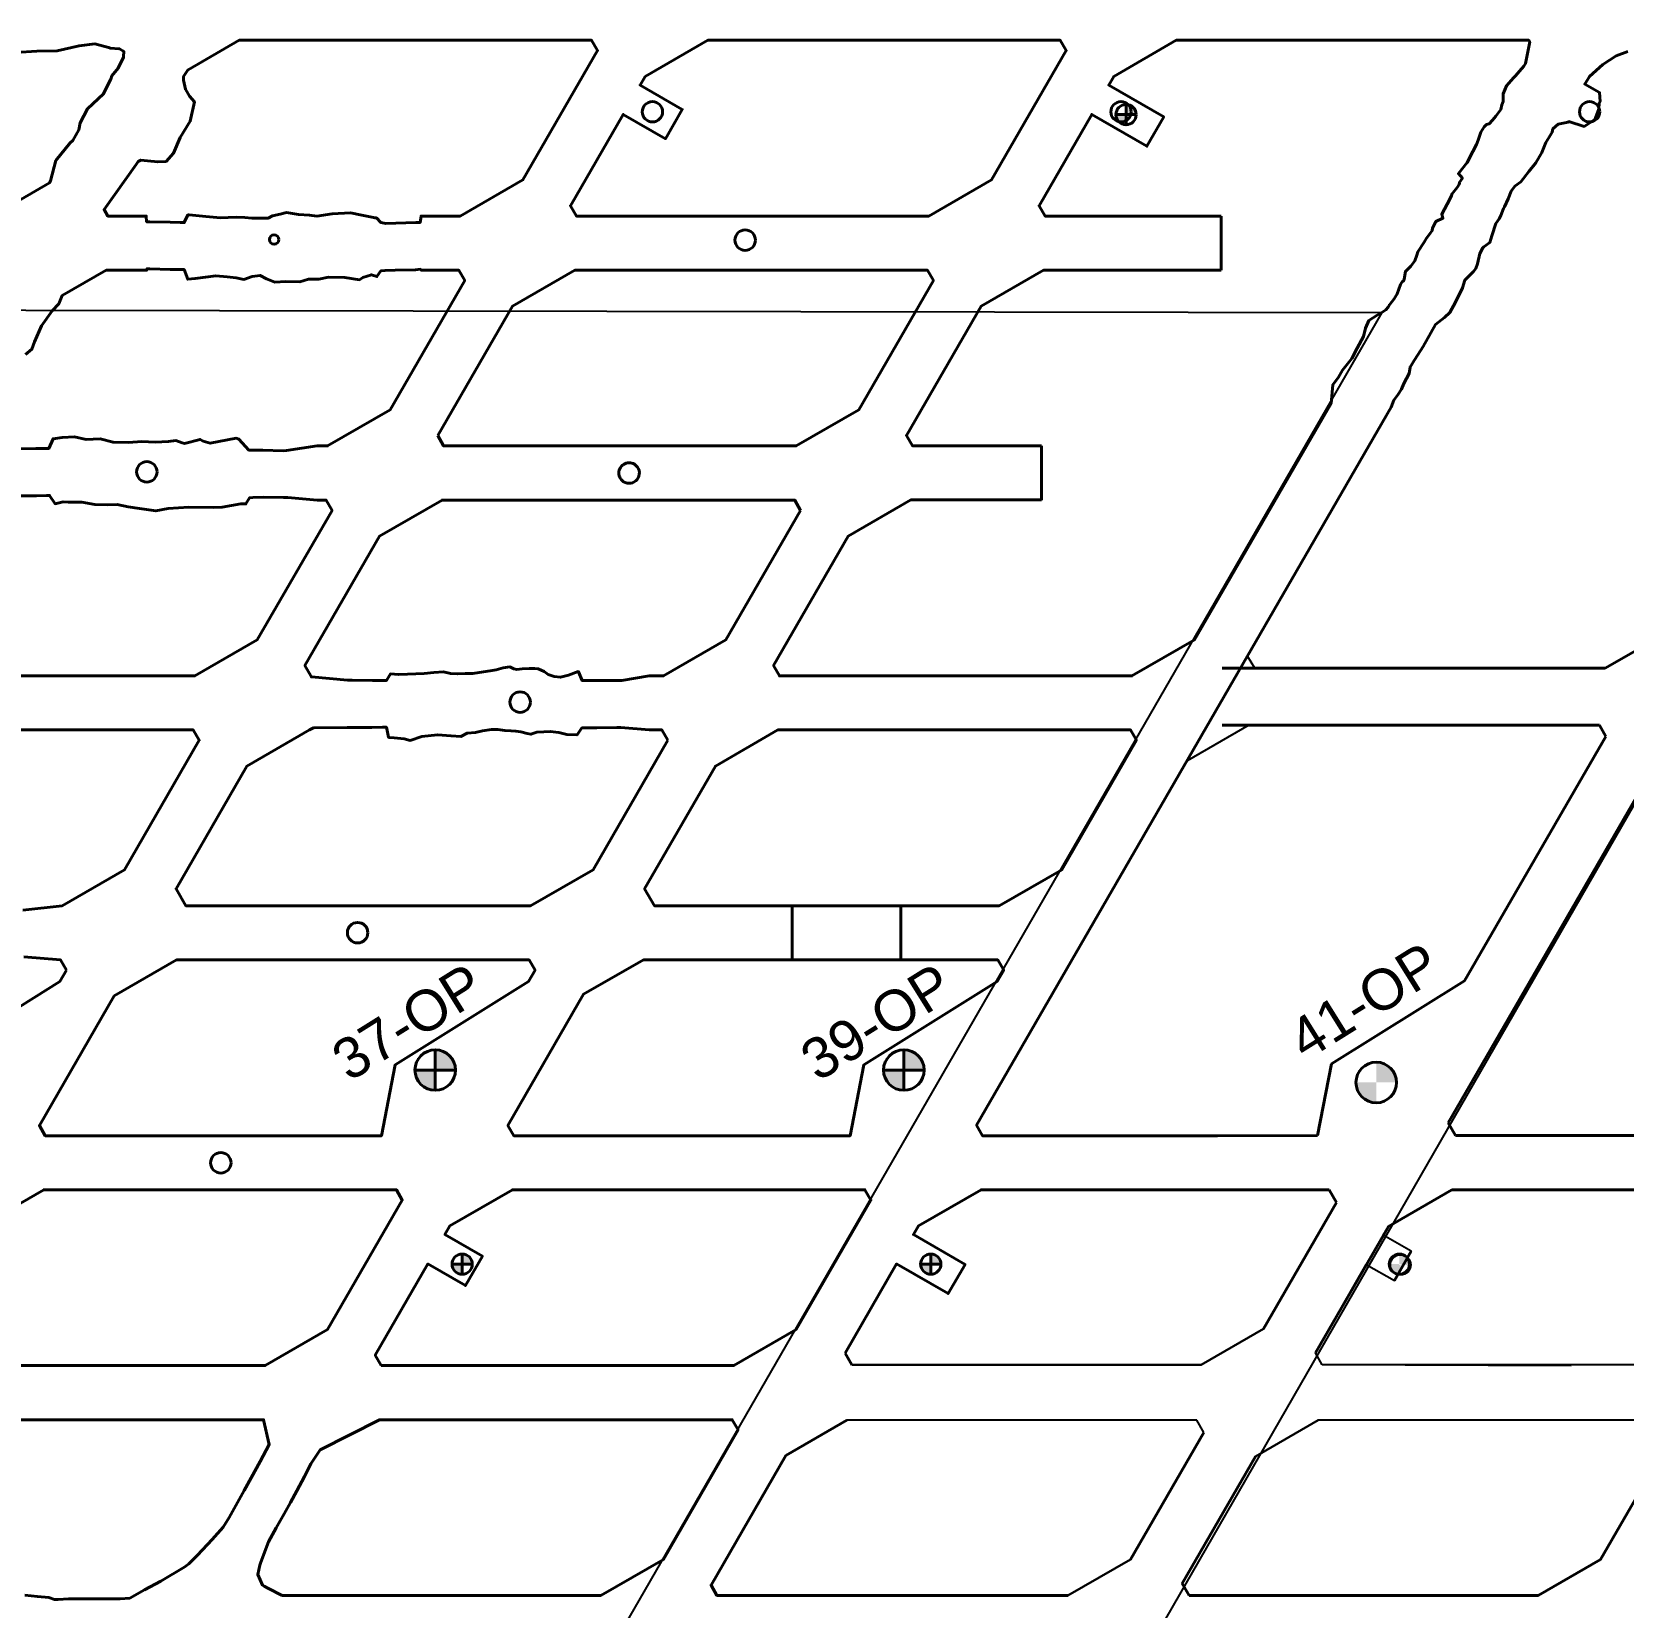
# Model space of a CAD drawing. Header units: millimetres. Extents: x -28 to 1943, y -5245 to 2752.
# Drawn here: x 1231.6 to 1349.3, y -101.1 to 15.4 of the extents above; entities that cross this region are included whole.
import ezdxf

# ---------------------------------------------------------------- set-up
doc = ezdxf.new("R2010")
doc.units = ezdxf.units.MM
doc.layers.add('144', color=10, linetype='Continuous')
doc.layers.add('167', color=10, linetype='Continuous')
doc.styles.add('DG-T1-473 TO 560$0$Standard', font='arial.ttf')

msp = doc.modelspace()

# ---------------------------------------------------------------- hatches: boundary and pattern name
at = {"lineweight": 40}
h = msp.add_hatch(color=3, dxfattribs=at)
h.paths.add_polyline_path([(1313.274, 9.248, 0.4142136), (1312.524, 9.998), (1312.524, 9.248)])
h.paths.add_polyline_path([(1311.774, 9.248, 0.4142136), (1312.524, 8.498), (1312.524, 9.248)])
h = msp.add_hatch(color=3, dxfattribs=at)
h.paths.add_polyline_path([(1313.274, 9.248, 0.4142136), (1312.524, 9.998), (1312.524, 9.248)])
h.paths.add_polyline_path([(1311.774, 9.248, 0.4142136), (1312.524, 8.498), (1312.524, 9.248)])
h = msp.add_hatch(color=256, dxfattribs=at)
h.paths.add_polyline_path([(1262.959, -61.399, 0.4142136), (1261.459, -59.899), (1261.459, -61.399)])
h.paths.add_polyline_path([(1261.459, -61.399), (1259.959, -61.399, 0.4142136), (1261.459, -62.899)])
h = msp.add_hatch(color=256, dxfattribs=at)
h.paths.add_polyline_path([(1262.959, -61.399, 0.4142136), (1261.459, -59.899), (1261.459, -61.399)])
h.paths.add_polyline_path([(1261.459, -61.399), (1259.959, -61.399, 0.4142136), (1261.459, -62.899)])
h = msp.add_hatch(color=256, dxfattribs=at)
h.paths.add_polyline_path([(1262.959, -61.399, 0.4142136), (1261.459, -59.899), (1261.459, -61.399)])
h.paths.add_polyline_path([(1261.459, -61.399), (1259.959, -61.399, 0.4142136), (1261.459, -62.899)])
h = msp.add_hatch(color=256, dxfattribs=at)
h.paths.add_polyline_path([(1297.6, -61.399, 0.4142136), (1296.1, -59.899), (1296.1, -61.399)])
h.paths.add_polyline_path([(1296.1, -61.399), (1294.6, -61.399, 0.4142136), (1296.1, -62.899)])
h = msp.add_hatch(color=256, dxfattribs=at)
h.paths.add_polyline_path([(1297.6, -61.399, 0.4142136), (1296.1, -59.899), (1296.1, -61.399)])
h.paths.add_polyline_path([(1296.1, -61.399), (1294.6, -61.399, 0.4142136), (1296.1, -62.899)])
h = msp.add_hatch(color=256, dxfattribs=at)
h.paths.add_polyline_path([(1297.6, -61.399, 0.4142136), (1296.1, -59.899), (1296.1, -61.399)])
h.paths.add_polyline_path([(1296.1, -61.399), (1294.6, -61.399, 0.4142136), (1296.1, -62.899)])
at = {"linetype": 'Continuous', "lineweight": 40}
h = msp.add_hatch(color=3, dxfattribs=at)
h.paths.add_polyline_path([(1332.524, -62.319, 0.4142136), (1331.024, -60.819), (1331.024, -62.319)])
h.paths.add_polyline_path([(1331.024, -62.319), (1329.524, -62.319, 0.4142136), (1331.024, -63.819)])
at = {"lineweight": 40}
h = msp.add_hatch(color=256, dxfattribs=at)
h.paths.add_polyline_path([(1264.199, -75.752, 0.4142136), (1263.449, -75.002), (1263.449, -75.752)])
h.paths.add_polyline_path([(1262.699, -75.752, 0.4142136), (1263.449, -76.502), (1263.449, -75.752)])
h = msp.add_hatch(color=256, dxfattribs=at)
h.paths.add_polyline_path([(1264.199, -75.752, 0.4142136), (1263.449, -75.002), (1263.449, -75.752)])
h.paths.add_polyline_path([(1262.699, -75.752, 0.4142136), (1263.449, -76.502), (1263.449, -75.752)])
h = msp.add_hatch(color=256, dxfattribs=at)
h.paths.add_polyline_path([(1264.199, -75.752, 0.4142136), (1263.449, -75.002), (1263.449, -75.752)])
h.paths.add_polyline_path([(1262.699, -75.752, 0.4142136), (1263.449, -76.502), (1263.449, -75.752)])
h = msp.add_hatch(color=256, dxfattribs=at)
h.paths.add_polyline_path([(1298.84, -75.752, 0.4142136), (1298.09, -75.002), (1298.09, -75.752)])
h.paths.add_polyline_path([(1297.34, -75.752, 0.4142136), (1298.09, -76.502), (1298.09, -75.752)])
h = msp.add_hatch(color=256, dxfattribs=at)
h.paths.add_polyline_path([(1298.84, -75.752, 0.4142136), (1298.09, -75.002), (1298.09, -75.752)])
h.paths.add_polyline_path([(1297.34, -75.752, 0.4142136), (1298.09, -76.502), (1298.09, -75.752)])
h = msp.add_hatch(color=256, dxfattribs=at)
h.paths.add_polyline_path([(1298.84, -75.752, 0.4142136), (1298.09, -75.002), (1298.09, -75.752)])
h.paths.add_polyline_path([(1297.34, -75.752, 0.4142136), (1298.09, -76.502), (1298.09, -75.752)])
at = {"linetype": 'Continuous', "lineweight": 40}
h = msp.add_hatch(color=3, dxfattribs=at)
h.paths.add_polyline_path([(1333.481, -75.752, 0.4142136), (1332.731, -75.002), (1332.731, -75.752)])
h.paths.add_polyline_path([(1331.981, -75.752, 0.4142136), (1332.731, -76.502), (1332.731, -75.752)])
h = msp.add_hatch(color=256)
h.paths.add_polyline_path([(1333.567, -75.803, 0.4142136), (1332.817, -75.053), (1332.817, -75.803)])
h.paths.add_polyline_path([(1332.067, -75.803, 0.4142136), (1332.817, -76.553), (1332.817, -75.803)])
h = msp.add_hatch(color=256)
h.paths.add_polyline_path([(1333.567, -75.803, 0.4142136), (1332.817, -75.053), (1332.817, -75.803)])
h.paths.add_polyline_path([(1332.067, -75.803, 0.4142136), (1332.817, -76.553), (1332.817, -75.803)])

# ---------------------------------------------------------------- linework, layer by layer
at = {"color": 3, "lineweight": 40}
for p, q in [((1312.524, 8.498), (1312.524, 9.998)), ((1312.524, 8.498), (1312.524, 9.998)), ((1311.774, 9.248), (1313.274, 9.248)), ((1311.774, 9.248), (1313.274, 9.248))]:
    msp.add_line(p, q, dxfattribs=at)
at = {"color": 7, "lineweight": 40}
for p, q in [((1319.565, 1.748), (1319.565, -2.252)), ((1319.565, 1.748), (1319.565, -2.252)), ((1306.277, -19.252), (1306.277, -15.252)), ((1306.277, -19.252), (1306.277, -15.252)), ((1287.847, -49.252), (1287.847, -53.252)), ((1287.847, -49.252), (1287.847, -53.252)), ((1295.876, -53.252), (1295.876, -49.252)), ((1295.876, -53.252), (1295.876, -49.252)), ((1261.459, -62.899), (1261.459, -59.899)), ((1261.459, -62.899), (1261.459, -59.899)), ((1296.1, -62.899), (1296.1, -59.899)), ((1296.1, -62.899), (1296.1, -59.899)), ((1259.959, -61.399), (1262.959, -61.399)), ((1259.959, -61.399), (1262.959, -61.399)), ((1294.6, -61.399), (1297.6, -61.399)), ((1294.6, -61.399), (1297.6, -61.399)), ((1263.449, -76.502), (1263.449, -75.002)), ((1263.449, -76.502), (1263.449, -75.002)), ((1298.09, -76.502), (1298.09, -75.002)), ((1298.09, -76.502), (1298.09, -75.002)), ((1262.699, -75.752), (1264.199, -75.752)), ((1262.699, -75.752), (1264.199, -75.752)), ((1297.34, -75.752), (1298.84, -75.752)), ((1297.34, -75.752), (1298.84, -75.752))]:
    msp.add_line(p, q, dxfattribs=at)
at = {"color": 7, "linetype": 'Continuous', "lineweight": 40}
for p, q in [((1352.393, -29.125), (1347.944, -31.694)), ((1347.999, -36.726), (1347.519, -35.894)), ((1337.557, -54.793), (1347.999, -36.726)), ((1336.336, -65.308), (1351.783, -38.553)), ((1337.557, -54.793), (1327.703, -60.951)), ((1327.703, -60.951), (1326.672, -66.251)), ((1336.88, -66.249), (1336.336, -65.308)), ((1327.549, -70.252), (1328.09, -71.19)), ((1336.615, -70.252), (1331.915, -72.965)), ((1282.286, -100.252), (1308.232, -100.252)), ((1282.286, -100.252), (1308.232, -100.252))]:
    msp.add_line(p, q, dxfattribs=at)
at = {"color": 3, "linetype": 'Continuous', "lineweight": 40}
for p, q in [((1287.847, -49.252), (1296.393, -49.252)), ((1287.847, -49.252), (1296.393, -49.252)), ((1287.847, -53.252), (1296.393, -53.252)), ((1287.847, -53.252), (1296.393, -53.252))]:
    msp.add_line(p, q, dxfattribs=at)
for p, q in [((1327.703, -60.951), (1337.557, -54.793)), ((1336.336, -65.308), (1336.851, -66.199)), ((1328.09, -71.19), (1327.576, -70.299)), ((1331.915, -72.965), (1336.534, -70.299)), ((1322.696, -80.534), (1328.09, -71.19)), ((1331.537, -73.621), (1331.915, -72.965)), ((1326.521, -82.309), (1330.287, -75.786)), ((1318.077, -83.2), (1322.696, -80.534)), ((1322.696, -80.534), (1318.077, -83.2)), ((1327.035, -83.2), (1326.521, -82.309)), ((1327.035, -83.2), (1326.521, -82.309)), ((1292.25, -83.2), (1318.077, -83.2)), ((1318.077, -83.2), (1292.25, -83.2)), ((1345.429, -83.27), (1327.035, -83.2)), ((1352.913, -83.2), (1327.035, -83.2)), ((1317.76, -87.3), (1291.883, -87.3)), ((1317.76, -87.3), (1291.883, -87.3)), ((1312.851, -97.586), (1318.275, -88.191)), ((1318.275, -88.191), (1317.76, -87.3)), ((1318.275, -88.191), (1317.76, -87.3)), ((1322.1, -89.966), (1326.718, -87.3)), ((1326.718, -87.3), (1322.1, -89.966)), ((1352.546, -87.3), (1326.718, -87.3)), ((1316.676, -99.361), (1322.1, -89.966)), ((1308.232, -100.252), (1312.851, -97.586)), ((1312.851, -97.586), (1308.232, -100.252)), ((1317.19, -100.252), (1316.676, -99.361))]:
    msp.add_line(p, q)
at = {"lineweight": 40}
for p, q in [((1333.61, -74.793), (1332.36, -76.958)), ((1291.75, -82.334), (1292.25, -83.2)), ((1291.883, -87.3), (1287.383, -89.898))]:
    msp.add_line(p, q, dxfattribs=at)
at = {"lineweight": 35}
msp.add_line((1316.676, -99.361), (1317.19, -100.252), dxfattribs=at)
at = {"lineweight": 40}
for points in [[(1230.455, 13.837), (1231.996, 13.935), (1233.498, 13.976), (1235.129, 14.348), (1236.293, 14.473), (1237.316, 14.216), (1237.445, 14.157), (1238.07, 14.106), (1238.097, 14.136), (1238.377, 13.944), (1238.426, 13.941), (1238.417, 13.518), (1238.415, 13.488), (1238.024, 12.687), (1237.552, 12.107), (1237.468, 11.864), (1236.939, 10.815), (1236.94, 10.786), (1235.76, 9.672), (1235.216, 8.635), (1235.103, 8.125), (1234.673, 7.337), (1234.476, 7.16), (1233.403, 5.855), (1233.019, 4.364), (1232.932, 4.208), (1228.671, 1.748)], [(1230.455, 13.837), (1231.996, 13.935), (1233.498, 13.976), (1235.129, 14.348), (1236.293, 14.473), (1237.316, 14.216), (1237.445, 14.157), (1238.07, 14.106), (1238.097, 14.136), (1238.377, 13.944), (1238.426, 13.941), (1238.417, 13.518), (1238.415, 13.488), (1238.024, 12.687), (1237.552, 12.107), (1237.468, 11.864), (1236.939, 10.815), (1236.94, 10.786), (1235.76, 9.672), (1235.216, 8.635), (1235.103, 8.125), (1234.673, 7.337), (1234.476, 7.16), (1233.403, 5.855), (1233.019, 4.364), (1232.932, 4.208), (1228.671, 1.748)], [(1243.188, 12.571), (1246.958, 14.748), (1273.018, 14.748), (1273.459, 13.985), (1267.934, 4.416), (1263.312, 1.748), (1260.411, 1.748), (1260.356, 1.282), (1260.035, 1.262), (1258.553, 1.226), (1257.801, 1.205), (1257.438, 1.261), (1257.108, 1.609), (1257.006, 1.608), (1256.022, 1.822), (1255.206, 1.989), (1253.847, 1.909), (1252.71, 1.75), (1252.158, 1.808), (1251.348, 1.869), (1250.455, 2.004), (1249.996, 1.879), (1249.417, 1.778), (1249.119, 1.605), (1248.838, 1.602), (1248.446, 1.596), (1247.905, 1.597), (1247.376, 1.649), (1246.787, 1.675), (1246.142, 1.64), (1245.593, 1.615), (1244.512, 1.715), (1243.274, 1.834), (1243.18, 1.837), (1242.901, 1.268), (1242.611, 1.27), (1241.86, 1.29), (1240.371, 1.322), (1240.118, 1.328), (1240.098, 1.748), (1237.253, 1.748), (1236.978, 2.223), (1239.345, 5.57), (1239.498, 5.782), (1239.687, 5.883), (1240.182, 5.841), (1240.942, 5.757), (1241.567, 5.794), (1242.119, 6.407), (1242.614, 7.556), (1243.347, 8.763), (1243.67, 10.188), (1243.289, 10.608), (1242.993, 11.128), (1242.858, 11.787), (1242.853, 12.072), (1243.197, 12.584)], [(1243.188, 12.571), (1246.958, 14.748), (1273.018, 14.748), (1273.459, 13.985), (1267.934, 4.416), (1263.312, 1.748), (1260.411, 1.748), (1260.356, 1.282), (1260.035, 1.262), (1258.553, 1.226), (1257.801, 1.205), (1257.438, 1.261), (1257.108, 1.609), (1257.006, 1.608), (1256.022, 1.822), (1255.206, 1.989), (1253.847, 1.909), (1252.71, 1.75), (1252.158, 1.808), (1251.348, 1.869), (1250.455, 2.004), (1249.996, 1.879), (1249.417, 1.778), (1249.119, 1.605), (1248.838, 1.602), (1248.446, 1.596), (1247.905, 1.597), (1247.376, 1.649), (1246.787, 1.675), (1246.142, 1.64), (1245.593, 1.615), (1244.512, 1.715), (1243.274, 1.834), (1243.18, 1.837), (1242.901, 1.268), (1242.611, 1.27), (1241.86, 1.29), (1240.371, 1.322), (1240.118, 1.328), (1240.098, 1.748), (1237.253, 1.748), (1236.978, 2.223), (1239.345, 5.57), (1239.498, 5.782), (1239.687, 5.883), (1240.182, 5.841), (1240.942, 5.757), (1241.567, 5.794), (1242.119, 6.407), (1242.614, 7.556), (1243.347, 8.763), (1243.67, 10.188), (1243.289, 10.608), (1242.993, 11.128), (1242.858, 11.787), (1242.853, 12.072), (1243.197, 12.584)], [(1276.977, 12.08), (1281.599, 14.748), (1307.659, 14.748), (1308.1, 13.985), (1302.575, 4.416), (1297.953, 1.748), (1271.894, 1.748), (1271.453, 2.511), (1275.353, 9.266), (1278.471, 7.466), (1279.721, 9.631), (1276.603, 11.431), (1276.977, 12.08)], [(1276.977, 12.08), (1281.599, 14.748), (1307.659, 14.748), (1308.1, 13.985), (1302.575, 4.416), (1297.953, 1.748), (1271.894, 1.748), (1271.453, 2.511), (1275.353, 9.266), (1278.471, 7.466), (1279.721, 9.631), (1276.603, 11.431), (1276.977, 12.08)], [(1319.565, 1.748), (1306.535, 1.748), (1306.094, 2.511), (1309.994, 9.266), (1314.064, 6.916), (1315.314, 9.081), (1311.244, 11.431), (1311.618, 12.08), (1316.24, 14.748), (1342.3, 14.748), (1342.371, 14.626), (1342.052, 13.027), (1341.94, 12.836), (1341.622, 12.472), (1341.326, 12.12), (1341.158, 11.961), (1340.647, 11.371), (1340.403, 10.794), (1340.409, 10.212), (1340.299, 9.983), (1340.224, 9.627), (1340.224, 9.627), (1340.224, 9.627), (1339.926, 9.241), (1339.858, 9.147), (1339.612, 8.83), (1339.359, 8.561), (1339.166, 8.512), (1339.166, 8.512), (1338.997, 8.343), (1338.759, 7.943), (1338.551, 7.35), (1338.438, 7.036), (1338.152, 6.521), (1337.753, 5.703), (1337.753, 5.703), (1337.09, 4.888), (1337.391, 4.546), (1337.151, 4.205), (1337.176, 4.144), (1337.001, 3.849), (1336.597, 3.376), (1336.587, 3.251), (1336.267, 2.638), (1335.86, 1.886), (1335.946, 1.587), (1335.415, 1.341), (1335.189, 0.847), (1335.155, 0.676), (1334.994, 0.44), (1334.741, 0.112), (1334.555, -0.174), (1334.101, -0.888), (1334.101, -0.888), (1334.01, -1.135), (1333.866, -1.55), (1333.58, -1.951), (1333.177, -2.344), (1333.089, -2.905), (1333.033, -3.077), (1332.97, -3.075), (1332.814, -3.316), (1332.57, -4.012), (1332.348, -4.378), (1331.992, -4.807), (1331.904, -4.99), (1331.719, -5.196), (1331.424, -5.392), (1331.088, -5.572), (1330.474, -5.965), (1330.233, -6.542), (1330.091, -7.167), (1329.615, -8.025), (1329.221, -8.778), (1328.538, -9.641), (1328.235, -10.153), (1327.802, -10.736), (1327.677, -12.106), (1317.586, -29.584), (1312.965, -32.252), (1286.905, -32.252), (1286.464, -31.489), (1291.988, -21.92), (1296.618, -19.239), (1306.277, -19.239)], [(1319.565, 1.748), (1306.535, 1.748), (1306.094, 2.511), (1309.994, 9.266), (1314.064, 6.916), (1315.314, 9.081), (1311.244, 11.431), (1311.618, 12.08), (1316.24, 14.748), (1342.3, 14.748), (1342.371, 14.626), (1342.052, 13.027), (1341.94, 12.836), (1341.622, 12.472), (1341.326, 12.12), (1341.158, 11.961), (1340.647, 11.371), (1340.403, 10.794), (1340.409, 10.212), (1340.299, 9.983), (1340.224, 9.627), (1340.224, 9.627), (1340.224, 9.627), (1339.926, 9.241), (1339.858, 9.147), (1339.612, 8.83), (1339.359, 8.561), (1339.166, 8.512), (1339.166, 8.512), (1338.997, 8.343), (1338.759, 7.943), (1338.551, 7.35), (1338.438, 7.036), (1338.152, 6.521), (1337.753, 5.703), (1337.753, 5.703), (1337.09, 4.888), (1337.391, 4.546), (1337.151, 4.205), (1337.176, 4.144), (1337.001, 3.849), (1336.597, 3.376), (1336.587, 3.251), (1336.267, 2.638), (1335.86, 1.886), (1335.946, 1.587), (1335.415, 1.341), (1335.189, 0.847), (1335.155, 0.676), (1334.994, 0.44), (1334.741, 0.112), (1334.555, -0.174), (1334.101, -0.888), (1334.101, -0.888), (1334.01, -1.135), (1333.866, -1.55), (1333.58, -1.951), (1333.177, -2.344), (1333.089, -2.905), (1333.033, -3.077), (1332.97, -3.075), (1332.814, -3.316), (1332.57, -4.012), (1332.348, -4.378), (1331.992, -4.807), (1331.904, -4.99), (1331.719, -5.196), (1331.424, -5.392), (1331.088, -5.572), (1330.474, -5.965), (1330.233, -6.542), (1330.091, -7.167), (1329.615, -8.025), (1329.221, -8.778), (1328.538, -9.641), (1328.235, -10.153), (1327.802, -10.736), (1327.677, -12.106), (1317.586, -29.584), (1312.965, -32.252), (1286.905, -32.252), (1286.464, -31.489), (1291.988, -21.92), (1296.618, -19.239), (1306.277, -19.239)], [(1319.28, -66.252), (1301.925, -66.252), (1301.48, -65.481), (1332.13, -12.394), (1332.321, -11.874), (1332.623, -11.473), (1332.878, -11.04), (1333.06, -10.63), (1333.46, -9.9), (1333.528, -9.422), (1333.812, -8.928), (1334.09, -8.505), (1334.491, -7.886), (1335.053, -6.885), (1335.402, -6.26), (1336.066, -5.748), (1336.461, -5.38), (1336.868, -4.63), (1337.407, -3.551), (1337.579, -2.992), (1337.866, -2.691), (1338.211, -2.341), (1338.379, -2.136), (1338.498, -1.792), (1338.671, -1.022), (1338.912, -0.605), (1338.974, -0.532), (1339.41, -0.194), (1339.562, 0.282), (1339.849, 1.188), (1340.101, 1.554), (1340.235, 1.795), (1340.429, 2.303), (1340.499, 2.424), (1340.771, 3.012), (1341.002, 3.583), (1341.275, 3.955), (1341.713, 4.284), (1342.289, 5.04), (1342.809, 5.683), (1343.27, 6.447), (1343.557, 7.184), (1343.794, 7.571), (1344.02, 7.953), (1344.077, 8.19), (1344.479, 8.553), (1345.217, 8.704), (1345.249, 8.734), (1346.397, 8.38), (1347.186, 8.898), (1347.477, 9.685), (1347.5, 10.092), (1347.562, 10.211), (1347.534, 10.879), (1346.433, 11.508), (1346.794, 12.063), (1347.773, 12.962), (1348.751, 13.597), (1349.629, 13.928)], [(1231.158, -8.489), (1231.639, -8.1), (1231.831, -7.551), (1232.363, -6.378), (1233.136, -5.252), (1233.644, -4.741), (1233.883, -4.134), (1237.143, -2.252), (1240.122, -2.252), (1240.156, -2.152), (1240.371, -2.155), (1241.858, -2.191), (1242.603, -2.202), (1242.908, -2.211), (1243.165, -2.925), (1243.701, -2.875), (1245.238, -2.662), (1246.065, -2.751), (1246.745, -2.83), (1247.312, -2.931), (1247.927, -2.722), (1248.507, -2.644), (1248.981, -2.885), (1249.612, -3.139), (1250.417, -3.085), (1251.451, -3.111), (1252.088, -2.921), (1252.86, -2.908), (1253.575, -2.764), (1254.775, -2.783), (1255.856, -2.955), (1256.118, -2.801), (1256.742, -2.585), (1257.145, -2.728), (1257.427, -2.306), (1257.748, -2.272), (1258.506, -2.259), (1259.998, -2.215), (1260.368, -2.187), (1260.426, -2.252), (1263.203, -2.252), (1263.644, -3.015), (1258.119, -12.584), (1253.497, -15.252), (1258.119, -12.584), (1253.497, -15.252), (1258.119, -12.584)], [(1231.158, -8.489), (1231.639, -8.1), (1231.831, -7.551), (1232.363, -6.378), (1233.136, -5.252), (1233.644, -4.741), (1233.883, -4.134), (1237.143, -2.252), (1240.122, -2.252), (1240.156, -2.152), (1240.371, -2.155), (1241.858, -2.191), (1242.603, -2.202), (1242.908, -2.211), (1243.165, -2.925), (1243.701, -2.875), (1245.238, -2.662), (1246.065, -2.751), (1246.745, -2.83), (1247.312, -2.931), (1247.927, -2.722), (1248.507, -2.644), (1248.981, -2.885), (1249.612, -3.139), (1250.417, -3.085), (1251.451, -3.111), (1252.088, -2.921), (1252.86, -2.908), (1253.575, -2.764), (1254.775, -2.783), (1255.856, -2.955), (1256.118, -2.801), (1256.742, -2.585), (1257.145, -2.728), (1257.427, -2.306), (1257.748, -2.272), (1258.506, -2.259), (1259.998, -2.215), (1260.368, -2.187), (1260.426, -2.252), (1263.203, -2.252), (1263.644, -3.015), (1258.119, -12.584), (1253.497, -15.252), (1258.119, -12.584), (1253.497, -15.252), (1258.119, -12.584)], [(1306.277, -15.239), (1296.727, -15.239), (1296.287, -14.476), (1301.803, -4.92), (1306.425, -2.252), (1319.565, -2.252)], [(1306.277, -15.239), (1296.727, -15.239), (1296.287, -14.476), (1301.803, -4.92), (1306.425, -2.252), (1319.565, -2.252)], [(1253.497, -15.252), (1252.724, -15.252), (1250.471, -15.59), (1250.212, -15.601), (1248.722, -15.571), (1247.967, -15.566), (1247.668, -15.559), (1246.95, -14.738), (1246.754, -14.685), (1244.821, -15.053), (1244.291, -14.894), (1244.074, -14.764), (1242.923, -15.067), (1242.755, -15.021), (1242.294, -14.85), (1241.728, -14.917), (1240.765, -14.958), (1239.777, -14.924), (1238.78, -14.998), (1237.641, -14.976), (1236.693, -14.729), (1235.655, -14.766), (1234.783, -14.588), (1233.873, -14.617), (1233.213, -14.717), (1232.906, -15.432), (1232.678, -15.433), (1231.939, -15.446), (1230.436, -15.473)], [(1253.497, -15.252), (1252.724, -15.252), (1250.471, -15.59), (1250.212, -15.601), (1248.722, -15.571), (1247.967, -15.566), (1247.668, -15.559), (1246.95, -14.738), (1246.754, -14.685), (1244.821, -15.053), (1244.291, -14.894), (1244.074, -14.764), (1242.923, -15.067), (1242.755, -15.021), (1242.294, -14.85), (1241.728, -14.917), (1240.765, -14.958), (1239.777, -14.924), (1238.78, -14.998), (1237.641, -14.976), (1236.693, -14.729), (1235.655, -14.766), (1234.783, -14.588), (1233.873, -14.617), (1233.213, -14.717), (1232.906, -15.432), (1232.678, -15.433), (1231.939, -15.446), (1230.436, -15.473)], [(1230.975, -49.588), (1233.868, -49.252), (1238.489, -46.584), (1244.014, -37.015), (1243.573, -36.252), (1217.513, -36.252)], [(1230.975, -49.588), (1233.868, -49.252), (1238.489, -46.584), (1244.014, -37.015), (1243.573, -36.252), (1217.513, -36.252)], [(1278.655, -37.015), (1278.214, -36.252), (1277.277, -36.252), (1275.167, -36.068), (1274.889, -36.075), (1273.393, -36.095), (1272.642, -36.094), (1272.304, -36.105), (1271.947, -36.603), (1271.925, -36.606), (1271.193, -36.579), (1270.597, -36.441), (1269.96, -36.355), (1269.48, -36.394), (1268.961, -36.415), (1268.534, -36.568), (1268.255, -36.525), (1267.788, -36.388), (1267.425, -36.343), (1267.052, -36.314), (1266.591, -36.302), (1266.085, -36.206), (1265.606, -36.22), (1264.952, -36.307), (1264.438, -36.445), (1263.828, -36.481), (1263.344, -36.737), (1262.627, -36.694), (1261.629, -36.6), (1260.477, -36.727), (1259.613, -37.025), (1259.153, -36.91), (1258.413, -36.834), (1258.05, -36.808), (1258.006, -36.793), (1257.853, -36.049), (1257.554, -36.056), (1256.782, -36.057), (1255.308, -36.057), (1254.959, -36.063), (1252.447, -36.103), (1252.154, -36.252), (1247.533, -38.92), (1242.298, -47.987), (1243.028, -49.252), (1268.509, -49.252), (1273.13, -46.584), (1278.655, -37.015)], [(1278.655, -37.015), (1278.214, -36.252), (1277.277, -36.252), (1275.167, -36.068), (1274.889, -36.075), (1273.393, -36.095), (1272.642, -36.094), (1272.304, -36.105), (1271.947, -36.603), (1271.925, -36.606), (1271.193, -36.579), (1270.597, -36.441), (1269.96, -36.355), (1269.48, -36.394), (1268.961, -36.415), (1268.534, -36.568), (1268.255, -36.525), (1267.788, -36.388), (1267.425, -36.343), (1267.052, -36.314), (1266.591, -36.302), (1266.085, -36.206), (1265.606, -36.22), (1264.952, -36.307), (1264.438, -36.445), (1263.828, -36.481), (1263.344, -36.737), (1262.627, -36.694), (1261.629, -36.6), (1260.477, -36.727), (1259.613, -37.025), (1259.153, -36.91), (1258.413, -36.834), (1258.05, -36.808), (1258.006, -36.793), (1257.853, -36.049), (1257.554, -36.056), (1256.782, -36.057), (1255.308, -36.057), (1254.959, -36.063), (1252.447, -36.103), (1252.154, -36.252), (1247.533, -38.92), (1242.298, -47.987), (1243.028, -49.252), (1268.509, -49.252), (1273.13, -46.584), (1278.655, -37.015)], [(1295.876, -49.252), (1303.15, -49.252), (1307.771, -46.584), (1313.296, -37.015), (1312.855, -36.252), (1286.795, -36.252), (1282.174, -38.92), (1276.939, -47.987), (1277.669, -49.252), (1287.847, -49.252)], [(1295.876, -49.252), (1303.15, -49.252), (1307.771, -46.584), (1313.296, -37.015), (1312.855, -36.252), (1286.795, -36.252), (1282.174, -38.92), (1276.939, -47.987), (1277.669, -49.252), (1287.847, -49.252)], [(1382.788, -36.689), (1372.339, -54.811), (1362.428, -61.004), (1361.41, -66.244), (1336.88, -66.249)], [(1234.199, -54.015), (1233.719, -54.846), (1223.864, -61.004)], [(1234.199, -54.015), (1233.719, -54.846), (1223.864, -61.004)], [(1231.044, -53.021), (1233.758, -53.252), (1234.199, -54.015)], [(1231.044, -53.021), (1233.758, -53.252), (1234.199, -54.015)], [(1295.876, -53.252), (1303.04, -53.252), (1303.481, -54.015), (1303.001, -54.846), (1293.146, -61.004), (1292.126, -66.252), (1267.275, -66.252), (1266.834, -65.489), (1272.428, -55.8), (1276.842, -53.252), (1287.847, -53.252)], [(1295.876, -53.252), (1303.04, -53.252), (1303.481, -54.015), (1303.001, -54.846), (1293.146, -61.004), (1292.126, -66.252), (1267.275, -66.252), (1266.834, -65.489), (1272.428, -55.8), (1276.842, -53.252), (1287.847, -53.252)], [(1326.672, -66.251), (1319.28, -66.252)], [(1227.903, -72.92), (1232.524, -70.252), (1258.584, -70.252), (1259.025, -71.015), (1253.5, -80.584), (1248.879, -83.252), (1222.819, -83.252), (1222.378, -82.489), (1226.278, -75.734), (1229.228, -77.438), (1230.478, -75.273), (1227.528, -73.569), (1227.903, -72.92)], [(1227.903, -72.92), (1232.524, -70.252), (1258.584, -70.252), (1259.025, -71.015), (1253.5, -80.584), (1248.879, -83.252), (1222.819, -83.252), (1222.378, -82.489), (1226.278, -75.734), (1229.228, -77.438), (1230.478, -75.273), (1227.528, -73.569), (1227.903, -72.92)], [(1291.75, -82.334), (1295.56, -75.734), (1299.371, -77.934), (1300.621, -75.769), (1296.81, -73.569), (1297.185, -72.92), (1301.806, -70.252), (1319.28, -70.252)], [(1291.75, -82.334), (1295.56, -75.734), (1299.371, -77.934), (1300.621, -75.769), (1296.81, -73.569), (1297.185, -72.92), (1301.806, -70.252), (1319.28, -70.252)], [(1319.28, -70.252), (1327.549, -70.252)], [(1336.615, -70.252), (1362.507, -70.252), (1362.948, -71.015), (1357.457, -80.526)], [(1328.09, -71.19), (1322.696, -80.534)], [(1331.915, -72.965), (1326.521, -82.309)], [(1318.275, -88.191), (1312.851, -97.586)], [(1353.046, -88.166), (1347.609, -97.584), (1342.987, -100.252), (1317.19, -100.252)], [(1353.046, -88.166), (1347.609, -97.584), (1342.987, -100.252), (1317.19, -100.252)], [(1308.232, -100.252), (1282.286, -100.252), (1281.845, -99.489), (1287.383, -89.898)], [(1308.232, -100.252), (1282.286, -100.252), (1281.845, -99.489), (1287.383, -89.898)], [(1322.1, -89.966), (1316.676, -99.361)]]:
    msp.add_lwpolyline(points, dxfattribs=at)
for points in [[(1261.638, -14.489), (1267.162, -4.92), (1271.784, -2.252), (1297.844, -2.252), (1298.285, -3.015), (1292.76, -12.584), (1288.138, -15.252), (1262.079, -15.252)], [(1261.638, -14.489), (1267.162, -4.92), (1271.784, -2.252), (1297.844, -2.252), (1298.285, -3.015), (1292.76, -12.584), (1288.138, -15.252), (1262.079, -15.252)], [(1237.718, -55.92), (1242.339, -53.252), (1268.399, -53.252), (1268.84, -54.015), (1268.36, -54.846), (1258.505, -61.004), (1257.485, -66.252), (1232.634, -66.252), (1232.193, -65.489)], [(1237.718, -55.92), (1242.339, -53.252), (1268.399, -53.252), (1268.84, -54.015), (1268.36, -54.846), (1258.505, -61.004), (1257.485, -66.252), (1232.634, -66.252), (1232.193, -65.489)], [(1257.46, -83.252), (1257.019, -82.489), (1260.919, -75.734), (1263.69, -77.334), (1264.94, -75.169), (1262.169, -73.569), (1262.544, -72.92), (1267.165, -70.252), (1293.225, -70.252), (1293.666, -71.015), (1288.141, -80.584), (1283.52, -83.252)], [(1257.46, -83.252), (1257.019, -82.489), (1260.919, -75.734), (1263.69, -77.334), (1264.94, -75.169), (1262.169, -73.569), (1262.544, -72.92), (1267.165, -70.252), (1293.225, -70.252), (1293.666, -71.015), (1288.141, -80.584), (1283.52, -83.252)], [(1250.14, -100.252), (1273.705, -100.252), (1278.327, -97.584), (1283.851, -88.015), (1283.41, -87.252), (1257.35, -87.252), (1252.959, -89.475), (1252.261, -90.509), (1251.799, -91.457), (1251.236, -92.503), (1250.765, -93.377), (1250.296, -94.211), (1249.707, -95.242), (1249.133, -96.276), (1248.559, -97.787), (1248.481, -98.015), (1248.332, -98.701), (1248.699, -99.492), (1248.814, -99.56), (1249.086, -99.705)], [(1250.14, -100.252), (1273.705, -100.252), (1278.327, -97.584), (1283.851, -88.015), (1283.41, -87.252), (1257.35, -87.252), (1252.959, -89.475), (1252.261, -90.509), (1251.799, -91.457), (1251.236, -92.503), (1250.765, -93.377), (1250.296, -94.211), (1249.707, -95.242), (1249.133, -96.276), (1248.559, -97.787), (1248.481, -98.015), (1248.332, -98.701), (1248.699, -99.492), (1248.814, -99.56), (1249.086, -99.705)]]:
    msp.add_lwpolyline(points, close=True, dxfattribs=at)
at = {"color": 7, "linetype": 'Continuous', "lineweight": 40}
for points in [[(1253.388, -19.252), (1253.829, -20.015), (1253.388, -19.252), (1252.724, -19.252), (1250.553, -19.055), (1250.234, -19.062), (1248.743, -19.048), (1247.981, -19.065), (1247.74, -19.081), (1247.463, -19.537), (1247.081, -19.538), (1245.702, -19.787), (1245.102, -19.803), (1243.234, -19.782), (1241.723, -19.868), (1240.799, -20.06), (1239.591, -19.864), (1238.767, -19.742), (1237.946, -19.572), (1237.2, -19.614), (1236.304, -19.575), (1235.329, -19.411), (1234.325, -19.412), (1233.961, -19.386), (1233.35, -19.524), (1232.948, -18.912), (1232.72, -18.921), (1231.975, -18.929), (1230.491, -18.949)], [(1253.388, -19.252), (1253.829, -20.015), (1253.388, -19.252), (1252.724, -19.252), (1250.553, -19.055), (1250.234, -19.062), (1248.743, -19.048), (1247.981, -19.065), (1247.74, -19.081), (1247.463, -19.537), (1247.081, -19.538), (1245.702, -19.787), (1245.102, -19.803), (1243.234, -19.782), (1241.723, -19.868), (1240.799, -20.06), (1239.591, -19.864), (1238.767, -19.742), (1237.946, -19.572), (1237.2, -19.614), (1236.304, -19.575), (1235.329, -19.411), (1234.325, -19.412), (1233.961, -19.386), (1233.35, -19.524), (1232.948, -18.912), (1232.72, -18.921), (1231.975, -18.929), (1230.491, -18.949)], [(1288.47, -20.015), (1282.945, -29.584), (1278.324, -32.252), (1277.264, -32.252), (1275.264, -32.605), (1274.87, -32.596), (1273.384, -32.602), (1272.631, -32.601), (1272.324, -32.597), (1272.06, -31.95), (1272.032, -31.929), (1271.319, -32.188), (1270.711, -32.356), (1270.251, -32.295), (1269.818, -32.149), (1269.512, -31.926), (1269.058, -31.72), (1268.8, -31.696), (1268.398, -31.708), (1267.876, -31.74), (1267.483, -31.771), (1267.261, -31.735), (1266.961, -31.593), (1266.479, -31.668), (1265.951, -31.797), (1265.527, -31.873), (1264.713, -32.003), (1264.231, -32.073), (1263.665, -32.08), (1263.098, -32.112), (1262.587, -32.074), (1262.076, -31.963), (1261.344, -32.011), (1260.634, -32.086), (1259.412, -32.123), (1258.735, -32.162), (1258.149, -32.104), (1257.859, -32.584), (1257.554, -32.592), (1256.812, -32.59), (1255.314, -32.568), (1254.975, -32.566), (1252.3, -32.333), (1252.264, -32.252), (1251.823, -31.489), (1257.347, -21.92), (1261.969, -19.252), (1288.029, -19.252), (1288.47, -20.015)], [(1288.47, -20.015), (1282.945, -29.584), (1278.324, -32.252), (1277.264, -32.252), (1275.264, -32.605), (1274.87, -32.596), (1273.384, -32.602), (1272.631, -32.601), (1272.324, -32.597), (1272.06, -31.95), (1272.032, -31.929), (1271.319, -32.188), (1270.711, -32.356), (1270.251, -32.295), (1269.818, -32.149), (1269.512, -31.926), (1269.058, -31.72), (1268.8, -31.696), (1268.398, -31.708), (1267.876, -31.74), (1267.483, -31.771), (1267.261, -31.735), (1266.961, -31.593), (1266.479, -31.668), (1265.951, -31.797), (1265.527, -31.873), (1264.713, -32.003), (1264.231, -32.073), (1263.665, -32.08), (1263.098, -32.112), (1262.587, -32.074), (1262.076, -31.963), (1261.344, -32.011), (1260.634, -32.086), (1259.412, -32.123), (1258.735, -32.162), (1258.149, -32.104), (1257.859, -32.584), (1257.554, -32.592), (1256.812, -32.59), (1255.314, -32.568), (1254.975, -32.566), (1252.3, -32.333), (1252.264, -32.252), (1251.823, -31.489), (1257.347, -21.92), (1261.969, -19.252), (1288.029, -19.252), (1288.47, -20.015)], [(1217.623, -32.252), (1243.683, -32.252), (1248.304, -29.584), (1253.829, -20.015)], [(1217.623, -32.252), (1243.683, -32.252), (1248.304, -29.584), (1253.829, -20.015)], [(1347.944, -31.694), (1319.631, -31.694)], [(1347.519, -35.894), (1319.628, -35.894)], [(1222.709, -87.252), (1248.769, -87.252), (1249.187, -89.085), (1248.51, -90.345), (1247.848, -91.562), (1247.334, -92.495), (1246.602, -93.812), (1246.235, -94.488), (1245.783, -95.207), (1244.972, -96.122), (1243.884, -97.272), (1243.661, -97.484), (1243.243, -97.9), (1242.951, -98.145), (1241.176, -99.191), (1239.975, -99.832), (1238.885, -100.45), (1238.165, -100.502), (1235.834, -100.502), (1234.351, -100.507), (1233.593, -100.539), (1233.308, -100.542), (1232.882, -100.405), (1232.055, -100.334), (1231.128, -100.228)], [(1222.709, -87.252), (1248.769, -87.252), (1249.187, -89.085), (1248.51, -90.345), (1247.848, -91.562), (1247.334, -92.495), (1246.602, -93.812), (1246.235, -94.488), (1245.783, -95.207), (1244.972, -96.122), (1243.884, -97.272), (1243.661, -97.484), (1243.243, -97.9), (1242.951, -98.145), (1241.176, -99.191), (1239.975, -99.832), (1238.885, -100.45), (1238.165, -100.502), (1235.834, -100.502), (1234.351, -100.507), (1233.593, -100.539), (1233.308, -100.542), (1232.882, -100.405), (1232.055, -100.334), (1231.128, -100.228)]]:
    msp.add_lwpolyline(points, dxfattribs=at)
for points in [[(1322.037, -31.694), (1322.037, -31.694), (1321.512, -30.784)], [(1321.612, -35.894), (1321.612, -35.894), (1317.037, -38.535)], [(1330.287, -75.786), (1332.36, -76.958), (1333.61, -74.793), (1331.537, -73.621)]]:
    msp.add_lwpolyline(points)
at = {"lineweight": 40}
for centre, radius in [((1277.512, 9.462), 0.75), ((1312.153, 9.462), 0.75), ((1346.794, 9.462), 0.75), ((1249.545, 0.01), 0.35), ((1284.371, -0.032), 0.757), ((1284.371, -0.032), 0.757), ((1240.138, -17.168), 0.757), ((1240.138, -17.168), 0.757), ((1267.735, -34.191), 0.757), ((1255.72, -51.243), 0.757), ((1245.606, -68.257), 0.757), ((1263.449, -75.752), 0.75)]:
    msp.add_circle(centre, radius, dxfattribs=at)
at = {"color": 3, "lineweight": 40}
msp.add_circle((1312.524, 9.248), 0.75, dxfattribs=at)
at = {"color": 7, "linetype": 'Continuous', "lineweight": 40}
for centre, radius in [((1261.459, -61.399), 1.5), ((1296.1, -61.399), 1.5), ((1298.09, -75.752), 0.75)]:
    msp.add_circle(centre, radius, dxfattribs=at)
at = {"color": 3, "linetype": 'Continuous', "lineweight": 40}
for centre, radius in [((1331.024, -62.319), 1.5), ((1332.731, -75.752), 0.75)]:
    msp.add_circle(centre, radius, dxfattribs=at)
msp.add_circle((1332.817, -75.803), 0.75)
msp.add_circle((1332.817, -75.803), 0.75)
at = {"lineweight": 40}
for start, end in [(35.12773, 226.91866), (226.91866, 35.12773), (226.91866, 35.12773)]:
    msp.add_arc((1275.79, -17.254), 0.757, start, end, dxfattribs=at)
at = {"layer": '144'}
msp.add_lwpolyline([(883.64, -361.201), (1031.989, -104.252), (1002.335, -104.694), (1059.316, -4.92), (1331.424, -5.392), (1126.254, -361.125), (883.64, -361.201)], close=True, dxfattribs=at)
at = {"layer": '167'}
msp.add_lwpolyline([(793.984, -747.719), (1288.758, -747.718), (1347.109, -646.658), (1351.609, -644.06), (1383.259, -644.06), (1805.194, 86.748), (1770.861, 87.511), (1838.66, 204.944), (1646.978, 301.627), (1521.565, 87.697), (1424.451, 87.511), (1164.8, -363.75), (913.868, -363.748), (890.119, -410.232), (793.984, -747.719)], close=True, dxfattribs=at)

# ---------------------------------------------------------------- texts
at = {"linetype": 'Continuous', "style": 'DG-T1-473 TO 560$0$Standard'}
for s, p in [('41-OP', (1325.787, -60.764)), ('37-OP', (1255.097, -62.313)), ('39-OP', (1289.738, -62.313))]:
    msp.add_text(s, height=3, rotation=32, dxfattribs=at).set_placement(p)

doc.saveas('drawing.dxf')
